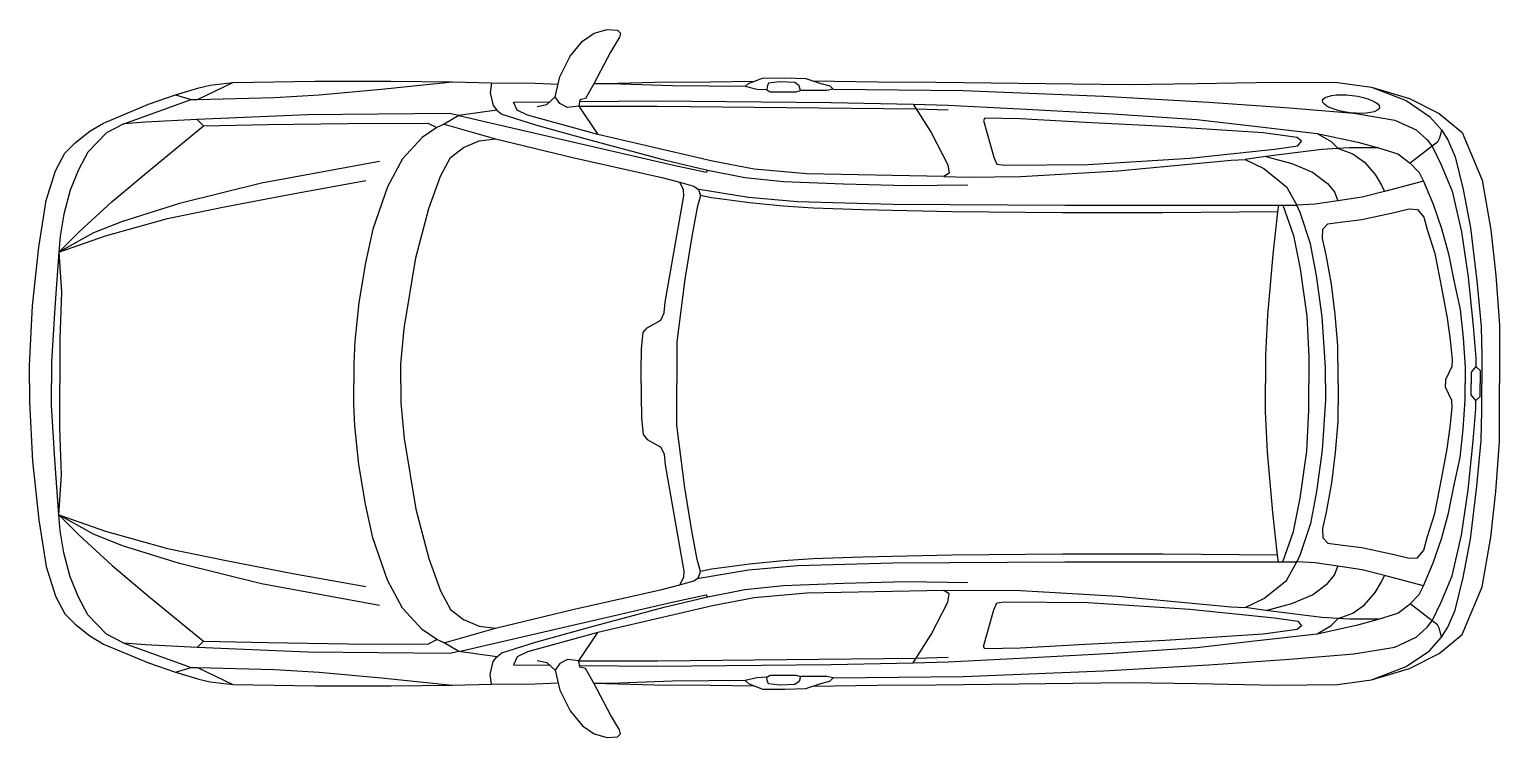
# Model space of a CAD drawing. Header units: millimetres. Extents: x -17157 to 13723, y 21549 to 39550.
# Drawn here: x -10144 to -5996, y 28822 to 30820 of the extents above; entities that cross this region are included whole.
import ezdxf

# ---------------------------------------------------------------- set-up
doc = ezdxf.new("R2010")
doc.units = ezdxf.units.MM

# ---------------------------------------------------------------- blocks, each defined once
blk = doc.blocks.new('A$C376A7307')
for p, q in [((1593.1, 1987.8), (1629.6, 1998)), ((1629.6, 1998), (1659.3, 1995.7)), ((1659.3, 1995.7), (1667.3, 1987.8)), ((1525.8, 1922.8), (1560, 1964.9)), ((1560, 1964.9), (1593.1, 1987.8)), ((1665, 1976.4), (1639.9, 1934.2)), ((1667.3, 1987.8), (1665, 1976.4)), ((1496.2, 1864.6), (1525.8, 1922.8)), ((1639.9, 1934.2), (1592, 1844.1)), ((411.7, 1813.2), (478.2, 1833.2)), ((474, 1800.5), (574.3, 1848)), ((478.2, 1833.2), (509.9, 1840.6)), ((509.9, 1840.6), (574.3, 1848)), ((574.3, 1848), (806.6, 1852.2)), ((806.6, 1852.2), (1020.9, 1852.2)), ((817.1, 1813.2), (993.4, 1829)), ((993.4, 1829), (1192.9, 1850.1)), ((1020.9, 1852.2), (1192.9, 1850.1)), ((1192.9, 1850.1), (1303.8, 1846.9)), ((1303.8, 1846.9), (1299.6, 1819.5)), ((1303.8, 1846.9), (1427, 1846.6)), ((1427, 1846.6), (1491.6, 1843.7)), ((1483.6, 1807.6), (1496.2, 1864.6)), ((1592, 1844.1), (1569.2, 1803)), ((1592, 1844.1), (1763.5, 1848.9)), ((1639.5, 1844.9), (1592, 1844.1)), ((1814.7, 1838.5), (1639.5, 1844.9)), ((1763.5, 1848.9), (1921.9, 1850.5)), ((2019.5, 1836.9), (1814.7, 1838.5)), ((1921.9, 1850.5), (2045, 1851.8)), ((2019.5, 1836.9), (2029.1, 1845.7)), ((2052.3, 1828.9), (2019.5, 1836.9)), ((2029.1, 1845.7), (2068.3, 1860.9)), ((2080.3, 1827.3), (2052.3, 1828.9)), ((2068.3, 1860.9), (2131.5, 1861.7)), ((2081.1, 1836.9), (2080.3, 1827.3)), ((2080.3, 1827.3), (2089.9, 1821.7)), ((2085.1, 1846.5), (2081.1, 1836.9)), ((2117.1, 1849.7), (2085.1, 1846.5)), ((2159.5, 1848.1), (2117.1, 1849.7)), ((2131.5, 1861.7), (2190.7, 1859.3)), ((2171.5, 1839.3), (2159.5, 1848.1)), ((2163.5, 1821.7), (2175.5, 1825.7)), ((2175.5, 1825.7), (2171.5, 1839.3)), ((2249.8, 1825.7), (2175.5, 1825.7)), ((2190.7, 1859.3), (2233, 1845.7)), ((2209.7, 1853.2), (2393, 1850.5)), ((2233, 1845.7), (2258.6, 1838.5)), ((2267.4, 1829.7), (2249.8, 1825.7)), ((2258.6, 1838.5), (2267.4, 1829.7)), ((2267.4, 1829.7), (2634.1, 1825.7)), ((2393, 1850.5), (2557.8, 1848.9)), ((2557.8, 1848.9), (2635.2, 1848.5)), ((2634.1, 1825.7), (3030.2, 1809.7)), ((2635.2, 1848.5), (3100.2, 1842.8)), ((3100.2, 1842.8), (3294.1, 1845.1)), ((3294.1, 1845.1), (3517.7, 1849.6)), ((3517.7, 1849.6), (3691, 1848.5)), ((3691, 1848.5), (3786.9, 1834.8)), ((3786.9, 1834.8), (3894.1, 1802.9)), ((3786.9, 1834.8), (3884.4, 1797.2)), ((209, 1734), (335.7, 1786.8)), ((266, 1731.9), (456.1, 1800.5)), ((335.7, 1786.8), (411.7, 1813.2)), ((411.7, 1813.2), (456.1, 1800.5)), ((456.1, 1800.5), (474, 1800.5)), ((474, 1800.5), (691.5, 1805.8)), ((691.5, 1805.8), (817.1, 1813.2)), ((1299.6, 1819.5), (1308, 1783.6)), ((1308, 1783.6), (1318.6, 1769.9)), ((1366.1, 1792.8), (1468.2, 1793.6)), ((1376.4, 1770), (1366.1, 1792.8)), ((1432.3, 1780.2), (1459.7, 1785.9)), ((1459.7, 1785.9), (1483.6, 1807.6)), ((1496.2, 1789.3), (1483.6, 1807.6)), ((1517.8, 1777.9), (1496.2, 1789.3)), ((1553.2, 1799.6), (1549.8, 1781.4)), ((1552.2, 1794.3), (1769.9, 1796.2)), ((1569.2, 1803), (1553.2, 1799.6)), ((1769.9, 1796.2), (2261.6, 1791.6)), ((2089.9, 1821.7), (2126.7, 1821.7)), ((2126.7, 1821.7), (2163.5, 1821.7)), ((2261.6, 1791.6), (2493.2, 1787.1)), ((2493.2, 1787.1), (2544.5, 1707.2)), ((2493.2, 1787.1), (2591.9, 1784.6)), ((2591.9, 1784.6), (2812.3, 1773.2)), ((3030.2, 1809.7), (3327.9, 1792.6)), ((3327.9, 1792.6), (3554.9, 1776.6)), ((3884.4, 1797.2), (3950.6, 1752.7)), ((3894.1, 1802.9), (3977.4, 1760.7)), ((473, 1743.5), (327.3, 1736.1)), ((784.4, 1757.2), (473, 1743.5)), ((473, 1743.5), (490.9, 1725.6)), ((1185.6, 1760.4), (784.4, 1757.2)), ((1212, 1755.1), (1169.7, 1730.9)), ((1212, 1755.1), (1185.6, 1760.4)), ((1318.6, 1769.9), (1212, 1755.1)), ((1212, 1755.1), (1528.1, 1682.2)), ((1318.6, 1769.9), (1333, 1758.6)), ((1333, 1758.6), (1427.7, 1728.9)), ((1404.9, 1756.3), (1376.4, 1770)), ((1603.4, 1701.5), (1404.9, 1756.3)), ((1549.8, 1781.4), (1517.8, 1777.9)), ((1549.8, 1781.4), (1603.4, 1701.5)), ((1549.8, 1781.4), (1772.2, 1781.4)), ((1772.2, 1781.4), (2136.1, 1777.9)), ((2136.1, 1777.9), (2501.7, 1773.8)), ((2501.7, 1773.8), (2591.9, 1770.9)), ((2695.3, 1747.3), (2691.8, 1740.8)), ((2795.2, 1745.8), (2695.3, 1747.3)), ((2978.8, 1735.6), (2795.2, 1745.8)), ((2812.3, 1773.2), (3056.4, 1759.5)), ((3056.4, 1759.5), (3293.7, 1743.6)), ((3293.7, 1743.6), (3456.8, 1725.3)), ((3554.9, 1776.6), (3736.7, 1761.8)), ((3736.7, 1761.8), (3851.9, 1742.4)), ((3851.9, 1742.4), (3912.3, 1715.1)), ((3950.6, 1752.7), (3983.7, 1715.1)), ((3977.4, 1760.7), (4042.4, 1707.1)), ((128.8, 1678.1), (170, 1710.8)), ((217.5, 1706.6), (164.7, 1651.7)), ((170, 1710.8), (209, 1734)), ((266, 1731.9), (217.5, 1706.6)), ((327.3, 1736.1), (266, 1731.9)), ((342, 1603.2), (490.9, 1725.6)), ((490.9, 1725.6), (671.4, 1729.8)), ((671.4, 1729.8), (898.4, 1733)), ((898.4, 1733), (1124.3, 1734)), ((1149.7, 1721.4), (1108.5, 1692.9)), ((1124.3, 1734), (1149.7, 1721.4)), ((1169.7, 1730.9), (1149.7, 1721.4)), ((1169.7, 1730.9), (1314.8, 1689)), ((1427.7, 1728.9), (1584, 1685.6)), ((1927.4, 1626.3), (1603.4, 1701.5)), ((2544.5, 1707.2), (2591.3, 1616)), ((2691.8, 1740.8), (2721, 1637.5)), ((3204.7, 1724.2), (2978.8, 1735.6)), ((3480.8, 1705.9), (3204.7, 1724.2)), ((3456.8, 1725.3), (3633.6, 1704.8)), ((3576.6, 1693.4), (3480.8, 1705.9)), ((3633.6, 1704.8), (3747.7, 1679.7)), ((3633.6, 1704.8), (3672.4, 1682)), ((3912.3, 1715.1), (3943.1, 1686.6)), ((3983.7, 1715.1), (3978, 1691.1)), ((3983.7, 1715.1), (4001.9, 1686.6)), ((4042.4, 1707.1), (4098.3, 1572.5)), ((100.3, 1648.6), (128.8, 1678.1)), ((1108.5, 1692.9), (1052.5, 1632.7)), ((1188.2, 1636.5), (1224.7, 1665.1)), ((1224.7, 1665.1), (1269.2, 1683.3)), ((1269.2, 1683.3), (1314.8, 1689)), ((1314.8, 1689), (1537.2, 1635.4)), ((1528.1, 1682.2), (1813.3, 1616)), ((1584, 1685.6), (1790.5, 1629.7)), ((3274.3, 1635.2), (3512.7, 1660.3)), ((3646.2, 1659.2), (3488.7, 1639.8)), ((3512.7, 1660.3), (3578.9, 1669.4)), ((3589.1, 1683.1), (3576.6, 1693.4)), ((3578.9, 1669.4), (3589.1, 1683.1)), ((3724.9, 1663.7), (3646.2, 1659.2)), ((3672.4, 1682), (3692, 1661.8)), ((3692, 1661.8), (3733.9, 1646.6)), ((3805.9, 1663.7), (3724.9, 1663.7)), ((3747.7, 1679.7), (3805.9, 1663.7)), ((3805.9, 1663.7), (3860.5, 1646.6)), ((3958, 1668.3), (3895.8, 1620.4)), ((3943.1, 1686.6), (3958, 1668.3)), ((3972.3, 1679.7), (3958, 1668.3)), ((3958, 1668.3), (3983.1, 1615.9)), ((3978, 1691.1), (3972.3, 1679.7)), ((4001.9, 1686.6), (4022.5, 1638.7)), ((73.9, 1599), (100.3, 1648.6)), ((164.7, 1651.7), (138.3, 1602.1)), ((988.1, 1625.3), (654.5, 1564.1)), ((1052.5, 1632.7), (1010.3, 1553.6)), ((1159.7, 1584.1), (1188.2, 1636.5)), ((1537.2, 1635.4), (1783.9, 1579.8)), ((1790.5, 1629.7), (1889.7, 1606.9)), ((2044.9, 1603.5), (1927.4, 1626.3)), ((2721, 1637.5), (2729, 1618.1)), ((2729, 1618.1), (2750.7, 1614.7)), ((2986.8, 1617), (3274.3, 1635.2)), ((3071, 1598.8), (3390.4, 1629.5)), ((3390.4, 1629.5), (3430.3, 1630.7)), ((3488.7, 1639.8), (3430.3, 1630.7)), ((3430.3, 1630.7), (3482.8, 1605.6)), ((3488.7, 1639.8), (3561.6, 1619.3)), ((3561.6, 1619.3), (3619.8, 1595.3)), ((3733.9, 1646.6), (3766.9, 1623.8)), ((3766.9, 1623.8), (3796.6, 1588.5)), ((3860.5, 1646.6), (3895.8, 1620.4)), ((3895.8, 1620.4), (3920.9, 1594.2)), ((4022.5, 1638.7), (4045.3, 1546.3)), ((47.5, 1515.6), (73.9, 1599)), ((138.3, 1602.1), (115.1, 1544.1)), ((233.3, 1512.4), (342, 1603.2)), ((1126.6, 1492.9), (1159.7, 1584.1)), ((1783.9, 1579.8), (1834.6, 1567.5)), ((1813.3, 1616), (1909.1, 1595.4)), ((1889.7, 1606.9), (1913.7, 1601.2)), ((1913.7, 1601.2), (1909.1, 1595.4)), ((1913.7, 1601.2), (2018.1, 1580.5)), ((2018.1, 1580.5), (2127.6, 1569.1)), ((2193.1, 1590.9), (2044.9, 1603.5)), ((2579.8, 1583), (2193.1, 1590.9)), ((2594.7, 1592.1), (2579.8, 1583)), ((2579.8, 1583), (2648.9, 1581.6)), ((2591.3, 1616), (2594.7, 1592.1)), ((2648.9, 1581.6), (2797.2, 1582.8)), ((2750.7, 1614.7), (2986.8, 1617)), ((2797.2, 1582.8), (3071, 1598.8)), ((3482.8, 1605.6), (3546.6, 1554.3)), ((3619.8, 1595.3), (3662, 1563.4)), ((3796.6, 1588.5), (3814.9, 1558.8)), ((3920.9, 1594.2), (3933.5, 1570.2)), ((3983.1, 1615.9), (4013.9, 1541.7)), ((115.1, 1544.1), (97.1, 1476.5)), ((654.5, 1564.1), (423.3, 1507.1)), ((743.2, 1534.6), (949.1, 1571.5)), ((1010.3, 1553.6), (969.1, 1434.3)), ((1834.6, 1567.5), (1874.9, 1555.6)), ((1845.2, 1545.3), (1834.6, 1567.5)), ((1846.4, 1528.2), (1845.2, 1545.3)), ((1874.9, 1555.6), (1887.4, 1546.5)), ((1884.4, 1548.7), (2028.4, 1524.6)), ((1887.4, 1546.5), (1892.9, 1529.8)), ((2127.6, 1569.1), (2296.4, 1562.3)), ((2296.4, 1562.3), (2474.4, 1557.7)), ((2474.4, 1557.7), (2647.8, 1560)), ((3546.6, 1554.3), (3576.3, 1501.8)), ((3662, 1563.4), (3682.5, 1539.5)), ((3682.5, 1539.5), (3691.7, 1514.4)), ((3822.8, 1540.6), (3760.1, 1524.6)), ((3814.9, 1558.8), (3822.8, 1540.6)), ((3933.5, 1570.2), (3822.8, 1540.6)), ((3933.5, 1570.2), (3960.9, 1505.2)), ((4013.9, 1541.7), (4040.1, 1426.6)), ((4045.3, 1546.3), (4065.8, 1438)), ((4098.3, 1572.5), (4122.9, 1432.3)), ((26.4, 1383.7), (47.5, 1515.6)), ((140.4, 1426.9), (233.3, 1512.4)), ((423.3, 1507.1), (262.9, 1456.5)), ((389.6, 1464.9), (555.3, 1498.7)), ((555.3, 1498.7), (743.2, 1534.6)), ((1793.9, 1228.3), (1846.4, 1528.2)), ((1884, 1495.2), (1869.2, 1414.2)), ((1892.9, 1529.8), (1884, 1495.2)), ((1924.6, 1523.1), (1892.9, 1529.8)), ((1961.1, 1517.8), (1924.6, 1523.1)), ((2031.8, 1508.7), (1961.1, 1517.8)), ((2028.4, 1524.6), (2167.5, 1512.1)), ((2126.5, 1499.5), (2031.8, 1508.7)), ((2210.9, 1493.8), (2126.5, 1499.5)), ((2167.5, 1512.1), (2435.6, 1505.2)), ((2350, 1489.3), (2210.9, 1493.8)), ((2435.6, 1505.2), (2921.5, 1501.8)), ((2921.5, 1501.8), (3523.8, 1501.8)), ((3523.8, 1501.8), (3521.6, 1483.6)), ((3523.8, 1501.8), (3576.3, 1501.8)), ((3536.7, 1501.8), (3566.3, 1416.3)), ((3627.8, 1505.2), (3576.3, 1501.8)), ((3585.7, 1481.3), (3576.3, 1501.8)), ((3691.7, 1514.4), (3627.8, 1505.2)), ((3760.1, 1524.6), (3691.7, 1514.4)), ((3960.9, 1505.2), (3983.7, 1436.8)), ((97.1, 1476.5), (86.6, 1414.3)), ((262.9, 1456.5), (180.5, 1423.8)), ((214.3, 1415.3), (389.6, 1464.9)), ((1090.1, 1353.8), (1126.6, 1492.9)), ((2602.1, 1483.6), (2350, 1489.3)), ((2914.7, 1480.2), (2602.1, 1483.6)), ((3197.6, 1480.2), (2914.7, 1480.2)), ((3521.6, 1483.6), (3197.6, 1480.2)), ((3521.6, 1483.6), (3508.1, 1362.7)), ((3614.2, 1393.5), (3585.7, 1481.3)), ((3663.1, 1449.4), (3698.5, 1453.9)), ((3698.5, 1453.9), (3759, 1461.9)), ((3759, 1461.9), (3850.2, 1481.3)), ((3850.2, 1481.3), (3892.4, 1491.6)), ((3892.4, 1491.6), (3916.4, 1490.4)), ((3916.4, 1490.4), (3934.6, 1468.8)), ((3934.6, 1468.8), (3943.8, 1433.4)), ((83.4, 1369.9), (140.4, 1426.9)), ((180.5, 1423.8), (83.4, 1369.9)), ((83.4, 1369.9), (214.3, 1415.3)), ((86.6, 1414.3), (83.4, 1369.9)), ((969.1, 1434.3), (948, 1339.3)), ((1869.2, 1414.2), (1848.7, 1293.3)), ((3566.3, 1416.3), (3585.7, 1322.8)), ((3648.3, 1408.3), (3649.5, 1434.6)), ((3649.5, 1434.6), (3663.1, 1449.4)), ((3943.8, 1433.4), (3965.4, 1366.1)), ((3983.7, 1436.8), (4004.2, 1365)), ((4040.1, 1426.6), (4059.5, 1298.9)), ((4065.8, 1438), (4084.1, 1288.6)), ((4122.9, 1432.3), (4137.7, 1303.4)), ((8.4, 1218), (26.4, 1383.7)), ((83.4, 1369.9), (71.8, 1213.8)), ((83.4, 1369.9), (90.8, 1257)), ((3631.3, 1303.4), (3614.2, 1393.5)), ((3658.6, 1361.6), (3648.3, 1408.3)), ((948, 1339.3), (929, 1227.5)), ((1057, 1154.2), (1090.1, 1353.8)), ((3508.1, 1362.7), (3493.3, 1191.7)), ((3673.4, 1279.5), (3658.6, 1361.6)), ((3965.4, 1366.1), (3984.8, 1264.6)), ((4004.2, 1365), (4019, 1289.7)), ((1848.7, 1293.3), (1827, 1116.6)), ((3585.7, 1322.8), (3604, 1189.4)), ((3647.3, 1187.1), (3631.3, 1303.4)), ((4019, 1289.7), (4036.2, 1207.6)), ((4059.5, 1298.9), (4073.2, 1160.9)), ((4084.1, 1288.6), (4095.5, 1159.7)), ((4137.7, 1303.4), (4147.9, 1163.2)), ((90.8, 1257), (85.5, 1125.1)), ((3683.7, 1194), (3673.4, 1279.5)), ((3984.8, 1264.6), (3999.7, 1183.7)), ((0, 1050.2), (8.4, 1218)), ((71.8, 1213.8), (62.3, 1059.7)), ((929, 1227.5), (918.5, 1118.8)), ((1790.5, 1198.7), (1793.9, 1228.3)), ((4036.2, 1207.6), (4045.3, 1127.8)), ((1742.6, 1156.5), (1781.3, 1178.2)), ((1781.3, 1178.2), (1790.5, 1198.7)), ((3493.3, 1191.7), (3487.6, 1078.8)), ((3604, 1189.4), (3609.7, 1074.2)), ((3656.4, 1044.6), (3647.3, 1187.1)), ((3691.7, 1106.1), (3683.7, 1194)), ((3999.7, 1183.7), (4008.8, 1122.1)), ((4147.9, 1163.2), (4147.9, 1054.8)), ((85.5, 1125.1), (85.5, 999)), ((1047.9, 1053.9), (1057, 1154.2)), ((1726.6, 1097.2), (1731.2, 1142.8)), ((1731.2, 1142.8), (1742.6, 1156.5)), ((4008.8, 1122.1), (4014.5, 1066.2)), ((4045.3, 1127.8), (4051, 1044.6)), ((4073.2, 1160.9), (4081.2, 1070.8)), ((4095.5, 1159.7), (4097.8, 1076.5)), ((918.5, 1118.8), (915.3, 1056.5)), ((1725.5, 1032.2), (1726.6, 1097.2)), ((1827, 1116.6), (1827, 1023.1)), ((3487.6, 1078.8), (3487.6, 999)), ((3692.8, 1014.9), (3691.7, 1106.1)), ((0, 999), (0, 1050.2)), ((62.3, 1059.7), (62.3, 999)), ((915.3, 1056.5), (915.3, 999)), ((1047.9, 999), (1047.9, 1053.9)), ((3609.7, 1074.2), (3609.7, 999)), ((3656.4, 999), (3656.4, 1044.6)), ((4013.3, 1046.9), (4004.2, 1027.5)), ((4014.5, 1066.2), (4013.3, 1046.9)), ((4051, 1044.6), (4051, 999)), ((4081.2, 1046.9), (4067.5, 1030.9)), ((4081.2, 1070.8), (4081.2, 1046.9)), ((4081.2, 1046.9), (4093.2, 1035.5)), ((4097.8, 1076.5), (4097.8, 999)), ((4147.9, 1054.8), (4147.9, 999)), ((0, 999), (0, 947.8)), ((62.3, 938.3), (62.3, 999)), ((85.5, 872.9), (85.5, 999)), ((915.3, 941.5), (915.3, 999)), ((1047.9, 999), (1047.9, 944.2)), ((1725.5, 999), (1725.5, 1032.2)), ((1725.5, 999), (1725.5, 965.8)), ((1827, 1023.1), (1827, 999)), ((1827, 974.9), (1827, 999)), ((3487.6, 919.2), (3487.6, 999)), ((3609.7, 923.8), (3609.7, 999)), ((3656.4, 999), (3656.4, 953.4)), ((3692.8, 999), (3692.8, 1014.9)), ((3692.8, 999), (3692.8, 983.1)), ((4004.2, 1027.5), (3995.1, 1009.2)), ((3995.1, 1009.2), (3995.1, 999)), ((3995.1, 988.8), (3995.1, 999)), ((4051, 953.4), (4051, 999)), ((4067.5, 1030.9), (4067.5, 1013.8)), ((4067.5, 1013.8), (4067.5, 999)), ((4067.5, 984.2), (4067.5, 999)), ((4093.2, 1035.5), (4093.2, 999)), ((4093.2, 962.6), (4093.2, 999)), ((4097.8, 921.5), (4097.8, 999)), ((4147.9, 943.2), (4147.9, 999)), ((1725.5, 965.8), (1726.6, 900.8)), ((1827, 881.4), (1827, 974.9)), ((3692.8, 983.1), (3691.7, 891.9)), ((4004.2, 970.5), (3995.1, 988.8)), ((4013.3, 951.2), (4004.2, 970.5)), ((4067.5, 967.1), (4067.5, 984.2)), ((4081.2, 951.2), (4067.5, 967.1)), ((4081.2, 951.2), (4093.2, 962.6)), ((0, 947.8), (8.4, 780)), ((71.8, 784.3), (62.3, 938.3)), ((918.5, 879.2), (915.3, 941.5)), ((1047.9, 944.2), (1057, 843.8)), ((3493.3, 806.3), (3487.6, 919.2)), ((3604, 808.6), (3609.7, 923.8)), ((3656.4, 953.4), (3647.3, 810.9)), ((4008.8, 875.9), (4014.5, 931.8)), ((4014.5, 931.8), (4013.3, 951.2)), ((4045.3, 870.2), (4051, 953.4)), ((4073.2, 837.1), (4081.2, 927.2)), ((4081.2, 927.2), (4081.2, 951.2)), ((4095.5, 838.3), (4097.8, 921.5)), ((4147.9, 834.9), (4147.9, 943.2)), ((90.8, 741), (85.5, 872.9)), ((929, 770.5), (918.5, 879.2)), ((1726.6, 900.8), (1731.2, 855.2)), ((1848.7, 704.7), (1827, 881.4)), ((3691.7, 891.9), (3683.7, 804.1)), ((3999.7, 814.3), (4008.8, 875.9)), ((1057, 843.8), (1090.1, 644.3)), ((1731.2, 855.2), (1742.6, 841.5)), ((1742.6, 841.5), (1781.3, 819.9)), ((4036.2, 790.4), (4045.3, 870.2)), ((4059.5, 699.2), (4073.2, 837.1)), ((4084.1, 709.4), (4095.5, 838.3)), ((4137.7, 694.6), (4147.9, 834.9)), ((1781.3, 819.9), (1790.5, 799.3)), ((1790.5, 799.3), (1793.9, 769.7)), ((3508.1, 635.3), (3493.3, 806.3)), ((3585.7, 675.2), (3604, 808.6)), ((3647.3, 810.9), (3631.3, 694.6)), ((3683.7, 804.1), (3673.4, 718.5)), ((3984.8, 733.4), (3999.7, 814.3)), ((4019, 708.3), (4036.2, 790.4)), ((8.4, 780), (26.4, 614.3)), ((83.4, 628.1), (71.8, 784.3)), ((948, 658.7), (929, 770.5)), ((1793.9, 769.7), (1846.4, 469.8)), ((83.4, 628.1), (90.8, 741)), ((3673.4, 718.5), (3658.6, 636.4)), ((3965.4, 631.9), (3984.8, 733.4)), ((4004.2, 633), (4019, 708.3)), ((4065.8, 560), (4084.1, 709.4)), ((1869.2, 583.8), (1848.7, 704.7)), ((3566.3, 581.7), (3585.7, 675.2)), ((3631.3, 694.6), (3614.2, 604.5)), ((4040.1, 571.4), (4059.5, 699.2)), ((4122.9, 565.7), (4137.7, 694.6)), ((86.6, 583.7), (83.4, 628.1)), ((83.4, 628.1), (140.4, 571.1)), ((180.5, 574.2), (83.4, 628.1)), ((83.4, 628.1), (214.3, 582.7)), ((969.1, 563.7), (948, 658.7)), ((1090.1, 644.3), (1126.6, 505.1)), ((3521.6, 514.4), (3508.1, 635.3)), ((3658.6, 636.4), (3648.3, 589.7)), ((3943.8, 564.6), (3965.4, 631.9)), ((3983.7, 561.2), (4004.2, 633)), ((26.4, 614.3), (47.5, 482.4)), ((97.1, 521.5), (86.6, 583.7)), ((214.3, 582.7), (389.6, 533.1)), ((1884, 502.9), (1869.2, 583.8)), ((3536.7, 496.2), (3566.3, 581.7)), ((3614.2, 604.5), (3585.7, 516.7)), ((3648.3, 589.7), (3649.5, 563.5)), ((140.4, 571.1), (233.3, 485.6)), ((262.9, 541.5), (180.5, 574.2)), ((423.3, 490.9), (262.9, 541.5)), ((1010.3, 444.4), (969.1, 563.7)), ((3649.5, 563.5), (3663.1, 548.6)), ((3663.1, 548.6), (3698.5, 544.1)), ((3698.5, 544.1), (3759, 536.1)), ((3934.6, 529.3), (3943.8, 564.6)), ((3960.9, 492.8), (3983.7, 561.2)), ((4013.9, 456.3), (4040.1, 571.4)), ((4045.3, 451.7), (4065.8, 560)), ((4098.3, 425.5), (4122.9, 565.7)), ((115.1, 453.9), (97.1, 521.5)), ((389.6, 533.1), (555.3, 499.3)), ((555.3, 499.3), (743.2, 463.4)), ((1126.6, 505.1), (1159.7, 413.9)), ((1892.9, 468.2), (1884, 502.9)), ((2126.5, 498.5), (2031.8, 489.3)), ((2210.9, 504.2), (2126.5, 498.5)), ((2350, 508.7), (2210.9, 504.2)), ((2602.1, 514.4), (2350, 508.7)), ((2914.7, 517.9), (2602.1, 514.4)), ((3197.6, 517.9), (2914.7, 517.9)), ((3521.6, 514.4), (3197.6, 517.9)), ((3523.8, 496.2), (3521.6, 514.4)), ((3585.7, 516.7), (3576.3, 496.2)), ((3759, 536.1), (3850.2, 516.7)), ((3850.2, 516.7), (3892.4, 506.5)), ((3892.4, 506.5), (3916.4, 507.6)), ((3916.4, 507.6), (3934.6, 529.3)), ((47.5, 482.4), (73.9, 399.1)), ((233.3, 485.6), (342, 394.8)), ((654.5, 433.9), (423.3, 490.9)), ((743.2, 463.4), (949.1, 426.5)), ((1846.4, 469.8), (1845.2, 452.7)), ((1884.4, 449.3), (2028.4, 473.4)), ((1887.4, 451.6), (1892.9, 468.2)), ((1924.6, 475), (1892.9, 468.2)), ((1961.1, 480.2), (1924.6, 475)), ((2031.8, 489.3), (1961.1, 480.2)), ((2028.4, 473.4), (2167.5, 485.9)), ((2167.5, 485.9), (2435.6, 492.8)), ((2435.6, 492.8), (2921.5, 496.2)), ((2921.5, 496.2), (3523.8, 496.2)), ((3523.8, 496.2), (3576.3, 496.2)), ((3546.6, 443.7), (3576.3, 496.2)), ((3627.8, 492.8), (3576.3, 496.2)), ((3691.7, 483.6), (3627.8, 492.8)), ((3662, 434.6), (3682.5, 458.6)), ((3682.5, 458.6), (3691.7, 483.6)), ((3760.1, 473.4), (3691.7, 483.6)), ((3822.8, 457.4), (3760.1, 473.4)), ((3814.9, 439.2), (3822.8, 457.4)), ((3933.5, 427.8), (3822.8, 457.4)), ((3933.5, 427.8), (3960.9, 492.8)), ((3983.1, 382.2), (4013.9, 456.3)), ((138.3, 395.9), (115.1, 453.9)), ((988.1, 372.7), (654.5, 433.9)), ((1052.5, 365.3), (1010.3, 444.4)), ((1537.2, 362.6), (1783.9, 418.2)), ((1783.9, 418.2), (1834.6, 430.6)), ((1845.2, 452.7), (1834.6, 430.6)), ((1834.6, 430.6), (1874.9, 442.4)), ((1874.9, 442.4), (1887.4, 451.6)), ((1913.7, 396.8), (2018.1, 417.5)), ((2018.1, 417.5), (2127.6, 428.9)), ((2127.6, 428.9), (2296.4, 435.8)), ((2579.8, 415.1), (2193.1, 407.1)), ((2296.4, 435.8), (2474.4, 440.3)), ((2474.4, 440.3), (2647.8, 438)), ((2579.8, 415.1), (2648.9, 416.4)), ((2594.7, 405.9), (2579.8, 415.1)), ((2648.9, 416.4), (2797.2, 415.2)), ((2797.2, 415.2), (3071, 399.3)), ((3482.8, 392.4), (3546.6, 443.7)), ((3619.8, 402.7), (3662, 434.6)), ((3796.6, 409.5), (3814.9, 439.2)), ((3920.9, 403.8), (3933.5, 427.8)), ((4022.5, 359.4), (4045.3, 451.7)), ((4042.4, 290.9), (4098.3, 425.5)), ((73.9, 399.1), (100.3, 349.5)), ((164.7, 346.3), (138.3, 395.9)), ((342, 394.8), (490.9, 272.4)), ((1159.7, 413.9), (1188.2, 361.5)), ((1528.1, 315.9), (1813.3, 382)), ((1790.5, 368.3), (1889.7, 391.1)), ((1813.3, 382), (1909.1, 402.7)), ((1889.7, 391.1), (1913.7, 396.8)), ((1913.7, 396.8), (1909.1, 402.7)), ((2044.9, 394.5), (1927.4, 371.7)), ((2193.1, 407.1), (2044.9, 394.5)), ((2544.5, 290.8), (2591.3, 382)), ((2591.3, 382), (2594.7, 405.9)), ((2721, 360.5), (2729, 379.9)), ((2729, 379.9), (2750.7, 383.3)), ((2750.7, 383.3), (2986.8, 381)), ((2986.8, 381), (3274.3, 362.8)), ((3071, 399.3), (3390.4, 368.5)), ((3430.3, 367.3), (3482.8, 392.4)), ((3488.7, 358.2), (3561.6, 378.7)), ((3561.6, 378.7), (3619.8, 402.7)), ((3733.9, 351.4), (3766.9, 374.2)), ((3766.9, 374.2), (3796.6, 409.5)), ((3860.5, 351.4), (3895.8, 377.6)), ((3895.8, 377.6), (3920.9, 403.8)), ((3958, 329.7), (3895.8, 377.6)), ((3958, 329.7), (3983.1, 382.2)), ((100.3, 349.5), (128.8, 319.9)), ((217.5, 291.4), (164.7, 346.3)), ((1108.5, 305.1), (1052.5, 365.3)), ((1188.2, 361.5), (1224.7, 333)), ((1224.7, 333), (1269.2, 314.7)), ((1314.8, 309), (1537.2, 362.6)), ((1584, 312.4), (1790.5, 368.3)), ((1927.4, 371.7), (1603.4, 296.5)), ((2691.8, 257.2), (2721, 360.5)), ((3274.3, 362.8), (3512.7, 337.7)), ((3390.4, 368.5), (3430.3, 367.3)), ((3488.7, 358.2), (3430.3, 367.3)), ((3646.2, 338.8), (3488.7, 358.2)), ((3512.7, 337.7), (3578.9, 328.6)), ((3724.9, 334.3), (3646.2, 338.8)), ((3672.4, 316), (3692, 336.2)), ((3692, 336.2), (3733.9, 351.4)), ((3805.9, 334.3), (3724.9, 334.3)), ((3747.7, 318.3), (3805.9, 334.3)), ((3805.9, 334.3), (3860.5, 351.4)), ((4001.9, 311.5), (4022.5, 359.4)), ((128.8, 319.9), (170, 287.2)), ((266, 266.1), (217.5, 291.4)), ((1149.7, 276.6), (1108.5, 305.1)), ((1169.7, 267.2), (1314.8, 309)), ((1212, 242.9), (1528.1, 315.9)), ((1269.2, 314.7), (1314.8, 309)), ((1603.4, 296.5), (1404.9, 241.7)), ((1427.7, 269.1), (1584, 312.4)), ((1549.8, 216.7), (1603.4, 296.5)), ((2493.2, 211), (2544.5, 290.8)), ((3480.8, 292.1), (3204.7, 273.8)), ((3456.8, 272.7), (3633.6, 293.2)), ((3576.6, 304.6), (3480.8, 292.1)), ((3589.1, 314.9), (3576.6, 304.6)), ((3578.9, 328.6), (3589.1, 314.9)), ((3633.6, 293.2), (3747.7, 318.3)), ((3633.6, 293.2), (3672.4, 316)), ((3912.3, 283), (3943.1, 311.5)), ((3943.1, 311.5), (3958, 329.7)), ((3972.3, 318.3), (3958, 329.7)), ((3978, 306.9), (3972.3, 318.3)), ((3977.4, 237.3), (4042.4, 290.9)), ((3983.7, 283), (3978, 306.9)), ((3983.7, 283), (4001.9, 311.5)), ((170, 287.2), (209, 264)), ((209, 264), (335.7, 211.2)), ((266, 266.1), (456.1, 197.5)), ((327.3, 261.9), (266, 266.1)), ((473, 254.5), (327.3, 261.9)), ((473, 254.5), (490.9, 272.4)), ((784.4, 240.8), (473, 254.5)), ((490.9, 272.4), (671.4, 268.2)), ((671.4, 268.2), (898.4, 265)), ((898.4, 265), (1124.3, 264)), ((1124.3, 264), (1149.7, 276.6)), ((1169.7, 267.2), (1149.7, 276.6)), ((1212, 242.9), (1169.7, 267.2)), ((1333, 239.5), (1427.7, 269.1)), ((2695.3, 250.7), (2691.8, 257.2)), ((2795.2, 252.2), (2695.3, 250.7)), ((2978.8, 262.4), (2795.2, 252.2)), ((3204.7, 273.8), (2978.8, 262.4)), ((3056.4, 238.5), (3293.7, 254.4)), ((3293.7, 254.4), (3456.8, 272.7)), ((3736.7, 236.2), (3851.9, 255.6)), ((3851.9, 255.6), (3912.3, 283)), ((3950.6, 245.3), (3983.7, 283)), ((335.7, 211.2), (411.7, 184.8)), ((1185.6, 237.6), (784.4, 240.8)), ((1212, 242.9), (1185.6, 237.6)), ((1318.6, 228.1), (1212, 242.9)), ((1299.6, 178.5), (1308, 214.4)), ((1308, 214.4), (1318.6, 228.1)), ((1318.6, 228.1), (1333, 239.5)), ((1376.4, 228.1), (1366.1, 205.3)), ((1404.9, 241.7), (1376.4, 228.1)), ((1432.3, 217.8), (1459.7, 212.1)), ((1459.7, 212.1), (1483.6, 190.4)), ((1496.2, 208.7), (1483.6, 190.4)), ((1517.8, 220.1), (1496.2, 208.7)), ((1549.8, 216.7), (1517.8, 220.1)), ((1549.8, 216.7), (1772.2, 216.7)), ((1553.2, 198.4), (1549.8, 216.7)), ((1772.2, 216.7), (2136.1, 220.1)), ((2136.1, 220.1), (2501.7, 224.2)), ((2261.6, 206.4), (2493.2, 211)), ((2493.2, 211), (2591.9, 213.4)), ((2501.7, 224.2), (2591.9, 227.1)), ((2591.9, 213.4), (2812.3, 224.8)), ((2812.3, 224.8), (3056.4, 238.5)), ((3327.9, 205.4), (3554.9, 221.4)), ((3554.9, 221.4), (3736.7, 236.2)), ((3884.4, 200.9), (3950.6, 245.3)), ((3894.1, 195.2), (3977.4, 237.3)), ((411.7, 184.8), (456.1, 197.5)), ((411.7, 184.8), (478.2, 164.8)), ((456.1, 197.5), (474, 197.5)), ((474, 197.5), (574.3, 150)), ((474, 197.5), (691.5, 192.2)), ((691.5, 192.2), (817.1, 184.8)), ((817.1, 184.8), (993.4, 169)), ((993.4, 169), (1192.9, 147.9)), ((1303.8, 151.1), (1299.6, 178.5)), ((1366.1, 205.3), (1468.2, 204.4)), ((1483.6, 190.4), (1496.2, 133.4)), ((1552.2, 203.7), (1769.9, 201.8)), ((1569.2, 195), (1553.2, 198.4)), ((1592, 153.9), (1569.2, 195)), ((1769.9, 201.8), (2261.6, 206.4)), ((2052.3, 169.1), (2019.5, 161.1)), ((2080.3, 170.7), (2052.3, 169.1)), ((2080.3, 170.7), (2089.9, 176.3)), ((2081.1, 161.1), (2080.3, 170.7)), ((2089.9, 176.3), (2126.7, 176.3)), ((2126.7, 176.3), (2163.5, 176.3)), ((2163.5, 176.3), (2175.5, 172.3)), ((2175.5, 172.3), (2171.5, 158.7)), ((2249.8, 172.3), (2175.5, 172.3)), ((2267.4, 168.3), (2249.8, 172.3)), ((2258.6, 159.5), (2267.4, 168.3)), ((2267.4, 168.3), (2634.1, 172.3)), ((2634.1, 172.3), (3030.2, 188.3)), ((3030.2, 188.3), (3327.9, 205.4)), ((3786.9, 163.2), (3884.4, 200.9)), ((3786.9, 163.2), (3894.1, 195.2)), ((478.2, 164.8), (509.9, 157.4)), ((509.9, 157.4), (574.3, 150)), ((574.3, 150), (806.6, 145.8)), ((806.6, 145.8), (1020.9, 145.8)), ((1020.9, 145.8), (1192.9, 147.9)), ((1192.9, 147.9), (1303.8, 151.1)), ((1303.8, 151.1), (1427, 151.4)), ((1427, 151.4), (1491.6, 154.3)), ((1496.2, 133.4), (1525.8, 75.3)), ((1592, 153.9), (1763.5, 149.1)), ((1639.5, 153.1), (1592, 153.9)), ((1639.9, 63.9), (1592, 153.9)), ((1814.7, 159.5), (1639.5, 153.1)), ((1763.5, 149.1), (1921.9, 147.5)), ((2019.5, 161.1), (1814.7, 159.5)), ((1921.9, 147.5), (2045, 146.2)), ((2019.5, 161.1), (2029.1, 152.3)), ((2029.1, 152.3), (2068.3, 137.1)), ((2068.3, 137.1), (2131.5, 136.3)), ((2085.1, 151.5), (2081.1, 161.1)), ((2117.1, 148.3), (2085.1, 151.5)), ((2159.5, 149.9), (2117.1, 148.3)), ((2131.5, 136.3), (2190.7, 138.7)), ((2171.5, 158.7), (2159.5, 149.9)), ((2190.7, 138.7), (2233, 152.3)), ((2209.7, 144.8), (2393, 147.5)), ((2233, 152.3), (2258.6, 159.5)), ((2393, 147.5), (2557.8, 149.1)), ((2557.8, 149.1), (2635.2, 149.5)), ((2635.2, 149.5), (3100.2, 155.2)), ((3100.2, 155.2), (3294.1, 153)), ((3294.1, 153), (3517.7, 148.4)), ((3517.7, 148.4), (3691, 149.5)), ((3691, 149.5), (3786.9, 163.2)), ((1525.8, 75.3), (1560, 33.1)), ((1665, 21.7), (1639.9, 63.9)), ((1560, 33.1), (1593.1, 10.3)), ((1593.1, 10.3), (1629.6, 0)), ((1629.6, 0), (1659.3, 2.3)), ((1659.3, 2.3), (1667.3, 10.3)), ((1667.3, 10.3), (1665, 21.7))]:
    blk.add_line(p, q)
blk.add_ellipse((3728.9, 1787.5), major_axis=(-80.4, 9.7), ratio=0.303395)

msp = doc.modelspace()

# ---------------------------------------------------------------- block references
msp.add_blockref('A$C376A7307', (-10143.8, 28821.8))

doc.saveas('drawing.dxf')
